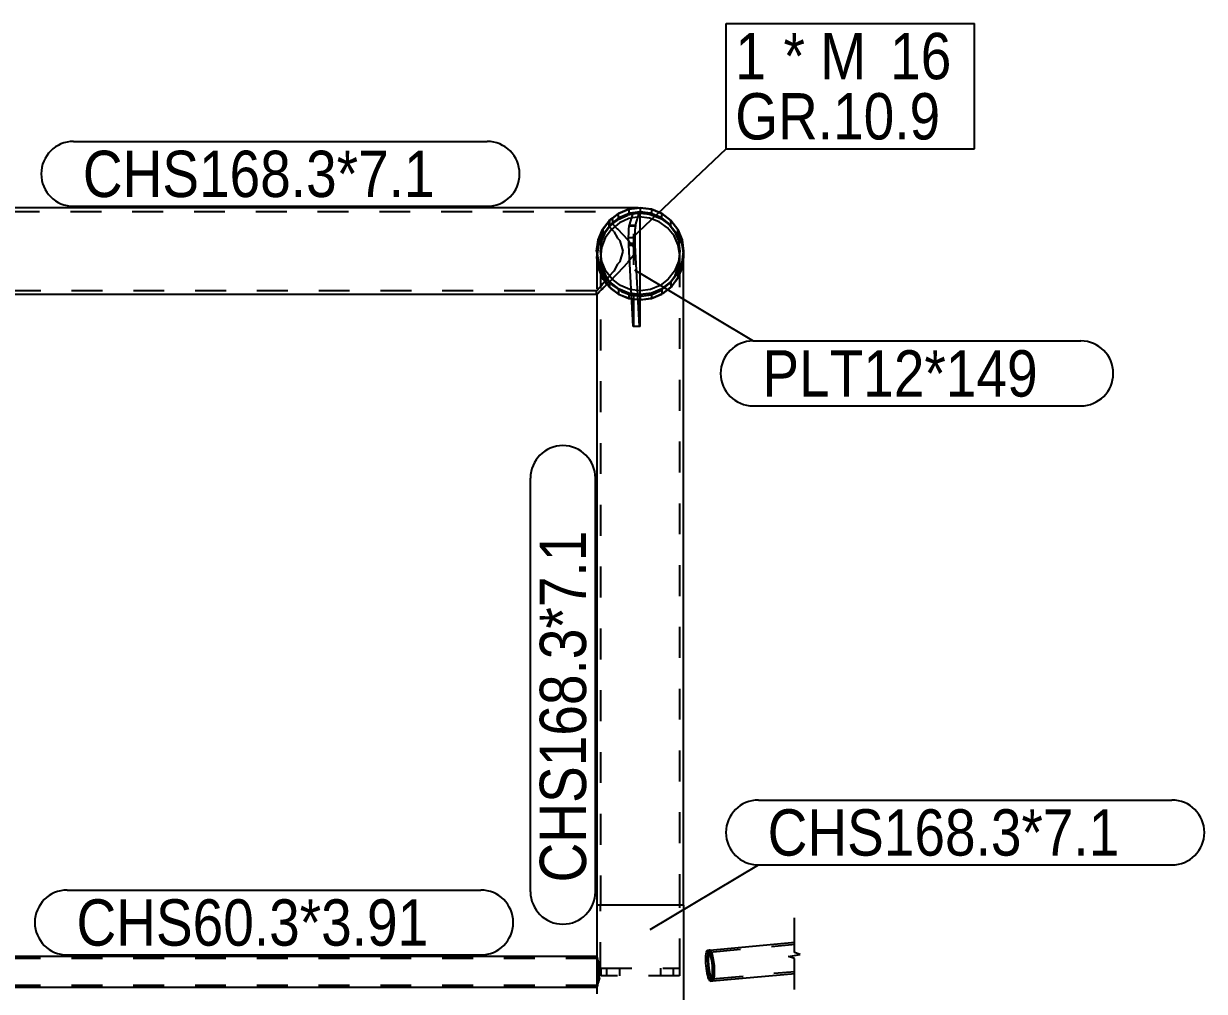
# Model space of a CAD drawing. Header units: millimetres. Extents: x 150000 to 150841, y 150000 to 150594.
# Drawn here: x 150624.9 to 150701.4, y 150086.8 to 150149.4 of the extents above; entities that cross this region are included whole.
import ezdxf

# ---------------------------------------------------------------- set-up
doc = ezdxf.new("R2010")
doc.units = ezdxf.units.MM
doc.linetypes.add('XKITLINE00', pattern=[0])
doc.linetypes.add('XKITLINE02', pattern=[4, 2, -2])
doc.styles.add('A', font='arial.ttf')
doc.styles.add('ARIAL', font='arial.ttf')

msp = doc.modelspace()

# ---------------------------------------------------------------- linework, layer by layer
at = {"color": 7, "linetype": 'XKITLINE00'}
for p, q in [((150670.409, 150149.439), (150686.508, 150149.439)), ((150670.409, 150141.339), (150670.409, 150149.439)), ((150686.508, 150141.339), (150686.508, 150149.439)), ((150628.167, 150141.812), (150654.944, 150141.812)), ((150664.359, 150135.594), (150670.409, 150141.339)), ((150670.409, 150141.339), (150686.508, 150141.339)), ((150628.167, 150137.612), (150654.944, 150137.612)), ((150664.475, 150133.492), (150672.163, 150128.893)), ((150672.163, 150128.893), (150693.383, 150128.893)), ((150672.163, 150124.693), (150693.383, 150124.693)), ((150657.75, 150093.241), (150657.75, 150120.019)), ((150661.95, 150093.241), (150661.95, 150120.019)), ((150672.506, 150099.175), (150699.284, 150099.175)), ((150665.503, 150090.79), (150672.506, 150094.975)), ((150672.506, 150094.975), (150699.284, 150094.975)), ((150627.755, 150093.346), (150654.532, 150093.346)), ((150627.755, 150089.146), (150654.532, 150089.146))]:
    msp.add_line(p, q, dxfattribs=at)
at = {"color": 2, "linetype": 'XKITLINE00'}
for p, q in [((150664.727, 150137.512), (150614.98, 150137.512)), ((150663.443, 150137.151), (150664.124, 150137.433)), ((150663.451, 150137.136), (150664.128, 150137.417)), ((150664.128, 150137.417), (150663.451, 150137.136)), ((150664.124, 150137.433), (150664.727, 150137.512)), ((150664.128, 150137.417), (150664.854, 150137.512)), ((150664.854, 150137.512), (150664.128, 150137.417)), ((150664.128, 150137.417), (150664.128, 150137.063)), ((150664.854, 150137.512), (150665.58, 150137.417)), ((150664.854, 150137.512), (150664.854, 150137.159)), ((150665.58, 150137.417), (150664.854, 150137.512)), ((150665.58, 150137.417), (150666.256, 150137.136)), ((150665.58, 150137.417), (150665.58, 150137.063)), ((150666.256, 150137.136), (150665.58, 150137.417)), ((150663.035, 150136.855), (150663.057, 150136.855)), ((150663.035, 150136.855), (150663.068, 150136.691)), ((150663.068, 150136.691), (150663.035, 150136.478)), ((150663.443, 150137.151), (150663.038, 150136.84)), ((150663.451, 150137.136), (150663.042, 150136.822)), ((150663.451, 150137.136), (150663.042, 150136.822)), ((150663.073, 150136.491), (150663.385, 150136.744)), ((150663.385, 150136.744), (150664.053, 150137.043)), ((150663.451, 150136.783), (150663.423, 150136.761)), ((150663.451, 150136.783), (150663.451, 150137.136)), ((150663.726, 150136.897), (150663.451, 150136.783)), ((150664.369, 150137.094), (150664.053, 150137.043)), ((150664.128, 150137.063), (150664.096, 150137.05)), ((150664.37, 150137.095), (150664.128, 150137.063)), ((150664.151, 150136.384), (150664.389, 150137.159)), ((150664.845, 150137.159), (150664.389, 150137.159)), ((150664.55, 150136.384), (150664.788, 150137.159)), ((150664.845, 150129.825), (150664.845, 150137.159)), ((150665.505, 150137.083), (150664.845, 150137.152)), ((150664.854, 150137.159), (150664.846, 150137.158)), ((150665.143, 150137.121), (150664.854, 150137.159)), ((150665.505, 150137.083), (150666.189, 150136.822)), ((150665.58, 150137.063), (150665.545, 150137.068)), ((150665.58, 150137.063), (150665.853, 150136.95)), ((150666.189, 150136.822), (150666.782, 150136.392)), ((150666.223, 150136.797), (150666.256, 150136.783)), ((150666.256, 150137.136), (150666.837, 150136.691)), ((150666.256, 150136.783), (150666.256, 150137.136)), ((150666.837, 150136.691), (150666.256, 150137.136)), ((150666.256, 150136.783), (150666.498, 150136.598)), ((150666.837, 150136.691), (150667.283, 150136.11)), ((150666.837, 150136.337), (150666.837, 150136.691)), ((150667.283, 150136.11), (150666.837, 150136.691)), ((150663.06, 150136.478), (150663.035, 150136.478)), ((150663.071, 150136.491), (150663.054, 150136.478)), ((150663.073, 150136.491), (150663.057, 150136.478)), ((150663.376, 150136.143), (150663.06, 150136.478)), ((150663.113, 150136.524), (150663.071, 150136.491)), ((150663.433, 150136.11), (150663.376, 150136.143)), ((150664.049, 150135.433), (150663.433, 150136.11)), ((150664.107, 150135.814), (150664.111, 150135.954)), ((150664.111, 150135.954), (150664.116, 150136.082)), ((150664.116, 150136.082), (150664.123, 150136.192)), ((150664.123, 150136.192), (150664.132, 150136.281)), ((150664.132, 150136.281), (150664.141, 150136.346)), ((150664.141, 150136.346), (150664.151, 150136.384)), ((150664.141, 150136.346), (150664.54, 150136.346)), ((150664.151, 150136.384), (150664.55, 150136.384)), ((150664.51, 150135.954), (150664.506, 150135.814)), ((150664.515, 150136.082), (150664.51, 150135.954)), ((150664.522, 150136.192), (150664.515, 150136.082)), ((150664.531, 150136.281), (150664.522, 150136.192)), ((150664.54, 150136.346), (150664.531, 150136.281)), ((150664.55, 150136.384), (150664.54, 150136.346)), ((150666.782, 150136.392), (150667.243, 150135.823)), ((150666.808, 150136.36), (150666.837, 150136.337)), ((150666.837, 150136.337), (150667.029, 150136.088)), ((150667.283, 150136.11), (150667.563, 150135.433)), ((150667.283, 150135.756), (150667.283, 150136.11)), ((150667.563, 150135.433), (150667.283, 150136.11)), ((150664.049, 150135.433), (150664.107, 150135.366)), ((150664.105, 150135.666), (150664.107, 150135.814)), ((150664.105, 150135.515), (150664.105, 150135.666)), ((150664.107, 150135.368), (150664.105, 150135.515)), ((150664.111, 150135.228), (150664.107, 150135.368)), ((150664.117, 150135.101), (150664.111, 150135.228)), ((150664.111, 150135.228), (150664.51, 150135.228)), ((150664.389, 150129.825), (150664.117, 150135.101)), ((150664.117, 150135.101), (150664.516, 150135.101)), ((150664.506, 150135.814), (150664.504, 150135.666)), ((150664.504, 150135.666), (150664.504, 150135.515)), ((150664.504, 150135.515), (150664.506, 150135.368)), ((150664.506, 150135.368), (150664.51, 150135.228)), ((150664.51, 150135.228), (150664.516, 150135.101)), ((150664.516, 150135.101), (150664.788, 150129.825)), ((150667.243, 150135.823), (150667.542, 150135.154)), ((150667.26, 150135.787), (150667.283, 150135.756)), ((150667.283, 150135.756), (150667.407, 150135.458)), ((150667.542, 150135.154), (150667.658, 150134.431)), ((150667.548, 150135.116), (150667.563, 150135.08)), ((150667.563, 150135.433), (150667.659, 150134.707)), ((150667.563, 150135.08), (150667.563, 150135.433)), ((150667.659, 150134.707), (150667.563, 150135.433)), ((150667.563, 150135.08), (150667.606, 150134.755)), ((150667.658, 150092.379), (150667.658, 150134.431)), ((150667.659, 150134.354), (150667.658, 150134.362)), ((150667.659, 150134.354), (150667.658, 150134.346)), ((150667.659, 150134.707), (150667.659, 150134.354)), ((150663.433, 150133.305), (150664.049, 150133.981)), ((150664.167, 150134.118), (150664.049, 150133.981)), ((150662.859, 150132.724), (150663.376, 150133.272)), ((150663.376, 150133.272), (150663.433, 150133.305)), ((150662.136, 150131.998), (150662.372, 150132.253)), ((150662.372, 150132.253), (150662.415, 150132.278)), ((150662.415, 150132.278), (150662.804, 150132.69)), ((150662.804, 150132.69), (150662.859, 150132.724)), ((150662.041, 150131.902), (150617.666, 150131.902)), ((150662.041, 150131.902), (150662.109, 150131.988)), ((150662.05, 150131.913), (150662.05, 150092.379)), ((150662.109, 150131.988), (150662.136, 150131.998)), ((150664.788, 150129.825), (150664.389, 150129.825)), ((150664.845, 150129.825), (150664.788, 150129.825)), ((150662.05, 150092.379), (150662.05, 150089.019)), ((150667.658, 150092.379), (150662.05, 150092.379)), ((150667.658, 150092.379), (150662.05, 150092.379)), ((150667.658, 150092.379), (150667.658, 150056.241)), ((150669.355, 150089.464), (150674.878, 150089.971)), ((150669.111, 150089.094), (150669.123, 150089.217)), ((150669.123, 150089.217), (150669.141, 150089.317)), ((150669.141, 150089.317), (150669.165, 150089.391)), ((150669.165, 150089.391), (150669.193, 150089.436)), ((150669.193, 150089.436), (150669.225, 150089.452)), ((150669.225, 150089.452), (150669.355, 150089.464)), ((150669.247, 150089.17), (150669.289, 150089.387)), ((150669.249, 150089.181), (150669.254, 150089.229)), ((150669.254, 150089.229), (150669.272, 150089.329)), ((150669.287, 150089.377), (150669.272, 150089.329)), ((150669.289, 150089.387), (150669.355, 150089.464)), ((150669.291, 150089.39), (150669.295, 150089.403)), ((150669.323, 150089.448), (150669.295, 150089.403)), ((150669.355, 150089.464), (150669.323, 150089.448)), ((150662.032, 150089.046), (150617.676, 150089.046)), ((150662.083, 150088.969), (150662.032, 150089.046)), ((150662.126, 150088.751), (150662.083, 150088.969)), ((150662.128, 150088.722), (150662.126, 150088.751)), ((150662.21, 150088.425), (150662.128, 150088.722)), ((150669.104, 150088.951), (150669.111, 150089.094)), ((150669.104, 150088.793), (150669.104, 150088.951)), ((150669.111, 150088.624), (150669.104, 150088.793)), ((150669.123, 150088.451), (150669.111, 150088.624)), ((150669.123, 150088.451), (150669.254, 150088.463)), ((150669.141, 150088.277), (150669.123, 150088.451)), ((150669.234, 150088.846), (150669.247, 150089.17)), ((150669.254, 150088.463), (150669.234, 150088.846)), ((150669.235, 150088.963), (150669.241, 150089.106)), ((150669.235, 150088.861), (150669.235, 150088.963)), ((150669.235, 150088.805), (150669.235, 150088.834)), ((150669.235, 150088.805), (150669.241, 150088.636)), ((150669.246, 150089.154), (150669.241, 150089.106)), ((150669.241, 150088.636), (150669.254, 150088.463)), ((150669.302, 150088.08), (150669.254, 150088.463)), ((150669.254, 150088.463), (150669.272, 150088.289)), ((150662.242, 150088.041), (150662.21, 150088.425)), ((150662.21, 150087.656), (150662.242, 150088.041)), ((150669.165, 150088.108), (150669.141, 150088.277)), ((150669.193, 150087.95), (150669.165, 150088.108)), ((150669.225, 150087.807), (150669.193, 150087.95)), ((150669.259, 150087.684), (150669.225, 150087.807)), ((150669.295, 150087.584), (150669.259, 150087.684)), ((150669.272, 150088.289), (150669.295, 150088.12)), ((150669.301, 150088.091), (150669.295, 150088.12)), ((150669.372, 150087.755), (150669.302, 150088.08)), ((150669.305, 150088.064), (150669.323, 150087.962)), ((150669.355, 150087.819), (150669.323, 150087.962)), ((150669.368, 150087.771), (150669.355, 150087.819)), ((150669.453, 150087.538), (150669.372, 150087.755)), ((150669.376, 150087.744), (150669.389, 150087.696)), ((150669.425, 150087.596), (150669.389, 150087.696)), ((150669.532, 150087.462), (150674.878, 150087.953)), ((150662.032, 150087.036), (150617.676, 150087.036)), ((150662.032, 150087.036), (150662.083, 150087.112)), ((150662.05, 150087.062), (150662.05, 150086.624)), ((150662.083, 150087.112), (150662.126, 150087.33)), ((150662.126, 150087.33), (150662.128, 150087.359)), ((150662.128, 150087.359), (150662.21, 150087.656)), ((150669.332, 150087.51), (150669.295, 150087.584)), ((150669.368, 150087.465), (150669.332, 150087.51)), ((150669.402, 150087.45), (150669.368, 150087.465)), ((150669.402, 150087.45), (150669.532, 150087.462)), ((150669.449, 150087.548), (150669.425, 150087.596)), ((150669.532, 150087.462), (150669.453, 150087.538)), ((150669.462, 150087.522), (150669.455, 150087.535)), ((150669.462, 150087.522), (150669.498, 150087.477)), ((150669.498, 150087.477), (150669.532, 150087.462))]:
    msp.add_line(p, q, dxfattribs=at)
at = {"color": 7, "linetype": 'XKITLINE02'}
for p, q in [((150615.964, 150137.275), (150663.743, 150137.275)), ((150662.859, 150136.702), (150662.41, 150136.118)), ((150662.41, 150136.11), (150662.85, 150136.691)), ((150662.425, 150136.11), (150662.87, 150136.691)), ((150662.87, 150136.691), (150662.425, 150136.11)), ((150662.825, 150136.687), (150662.837, 150136.702)), ((150662.847, 150136.687), (150662.825, 150136.687)), ((150662.825, 150136.687), (150662.837, 150136.586)), ((150662.837, 150136.702), (150663.035, 150136.855)), ((150662.837, 150136.586), (150662.837, 150136.702)), ((150662.859, 150136.702), (150662.847, 150136.687)), ((150662.847, 150136.687), (150662.859, 150136.702)), ((150662.859, 150136.702), (150663.443, 150137.151)), ((150663.038, 150136.84), (150662.859, 150136.702)), ((150663.042, 150136.822), (150662.87, 150136.691)), ((150663.042, 150136.822), (150662.87, 150136.691)), ((150662.87, 150136.691), (150662.87, 150136.337)), ((150663.038, 150136.523), (150663.57, 150136.931)), ((150663.423, 150136.761), (150663.113, 150136.524)), ((150663.443, 150137.151), (150663.443, 150137.151)), ((150663.443, 150137.151), (150663.443, 150137.151)), ((150664.121, 150136.816), (150663.509, 150136.542)), ((150663.57, 150136.931), (150664.189, 150137.188)), ((150664.096, 150137.05), (150663.726, 150136.897)), ((150664.783, 150136.922), (150664.121, 150136.816)), ((150664.189, 150137.188), (150664.854, 150137.275)), ((150664.777, 150137.159), (150664.369, 150137.094)), ((150664.846, 150137.158), (150664.37, 150137.095)), ((150664.446, 150129.825), (150664.446, 150137.159)), ((150664.777, 150137.159), (150664.788, 150137.158)), ((150665.45, 150136.853), (150664.783, 150136.922)), ((150664.845, 150137.152), (150664.788, 150137.158)), ((150664.854, 150137.275), (150665.518, 150137.188)), ((150665.545, 150137.068), (150665.143, 150137.121)), ((150666.076, 150136.613), (150665.45, 150136.853)), ((150665.518, 150137.188), (150666.138, 150136.931)), ((150665.853, 150136.95), (150666.223, 150136.797)), ((150666.619, 150136.22), (150666.076, 150136.613)), ((150666.138, 150136.931), (150666.67, 150136.523)), ((150662.41, 150136.118), (150662.128, 150135.438)), ((150662.128, 150135.433), (150662.41, 150136.11)), ((150662.144, 150135.433), (150662.425, 150136.11)), ((150662.425, 150136.11), (150662.144, 150135.433)), ((150662.373, 150135.372), (150662.63, 150135.991)), ((150662.387, 150135.689), (150662.816, 150136.282)), ((150662.87, 150136.337), (150662.425, 150135.756)), ((150662.425, 150136.11), (150662.425, 150135.756)), ((150662.989, 150136.119), (150662.595, 150135.576)), ((150662.63, 150135.991), (150663.038, 150136.523)), ((150663.057, 150136.478), (150662.816, 150136.282)), ((150662.837, 150136.442), (150662.825, 150136.31)), ((150662.825, 150136.31), (150662.837, 150136.325)), ((150662.825, 150136.31), (150662.853, 150136.31)), ((150662.849, 150136.523), (150662.837, 150136.586)), ((150662.837, 150136.442), (150662.849, 150136.523)), ((150662.837, 150136.325), (150663.035, 150136.478)), ((150662.837, 150136.325), (150662.837, 150136.442)), ((150662.853, 150136.31), (150663.06, 150136.478)), ((150663.155, 150135.991), (150662.853, 150136.31)), ((150663.054, 150136.478), (150662.87, 150136.337)), ((150663.509, 150136.542), (150662.989, 150136.119)), ((150663.155, 150135.991), (150663.376, 150135.557)), ((150666.498, 150136.598), (150666.808, 150136.36)), ((150667.042, 150135.699), (150666.619, 150136.22)), ((150666.67, 150136.523), (150667.078, 150135.991)), ((150667.029, 150136.088), (150667.243, 150135.808)), ((150667.078, 150135.991), (150667.334, 150135.372)), ((150662.128, 150135.438), (150662.032, 150134.707)), ((150662.032, 150134.707), (150662.128, 150135.433)), ((150662.049, 150134.707), (150662.144, 150135.433)), ((150662.144, 150135.433), (150662.049, 150134.707)), ((150662.144, 150135.08), (150662.049, 150134.354)), ((150662.125, 150135.005), (150662.387, 150135.689)), ((150662.425, 150135.756), (150662.144, 150135.08)), ((150662.144, 150135.433), (150662.144, 150135.08)), ((150662.286, 150134.707), (150662.373, 150135.372)), ((150662.595, 150135.576), (150662.356, 150134.95)), ((150663.376, 150135.557), (150663.548, 150135.372)), ((150663.744, 150134.707), (150663.548, 150135.372)), ((150664.107, 150135.366), (150664.447, 150134.974)), ((150667.315, 150135.087), (150667.042, 150135.699)), ((150667.243, 150135.808), (150667.26, 150135.787)), ((150667.421, 150134.424), (150667.315, 150135.087)), ((150667.334, 150135.372), (150667.422, 150134.707)), ((150667.407, 150135.458), (150667.542, 150135.131)), ((150667.542, 150135.131), (150667.548, 150135.116)), ((150662.032, 150134.707), (150662.128, 150133.977)), ((150662.032, 150134.707), (150662.128, 150133.981)), ((150662.144, 150133.981), (150662.049, 150134.707)), ((150662.049, 150134.707), (150662.049, 150134.354)), ((150662.049, 150134.707), (150662.144, 150133.981)), ((150662.049, 150134.354), (150662.144, 150133.628)), ((150662.05, 150134.276), (150662.125, 150135.005)), ((150662.373, 150134.043), (150662.286, 150134.707)), ((150662.356, 150134.95), (150662.287, 150134.283)), ((150663.548, 150134.043), (150663.744, 150134.707)), ((150664.447, 150134.441), (150664.167, 150134.118)), ((150664.447, 150134.974), (150664.445, 150134.707)), ((150664.445, 150134.707), (150664.447, 150134.441)), ((150664.447, 150134.974), (150664.447, 150134.441)), ((150667.422, 150134.707), (150667.334, 150134.043)), ((150667.352, 150133.757), (150667.421, 150134.424)), ((150667.421, 150092.379), (150667.421, 150134.424)), ((150667.659, 150134.707), (150667.563, 150133.981)), ((150667.563, 150133.981), (150667.659, 150134.707)), ((150667.658, 150134.346), (150667.563, 150133.628)), ((150667.658, 150134.431), (150667.582, 150133.702)), ((150667.606, 150134.755), (150667.658, 150134.362)), ((150662.05, 150134.276), (150662.05, 150131.913)), ((150662.165, 150133.553), (150662.05, 150134.276)), ((150662.41, 150133.305), (150662.128, 150133.981)), ((150662.128, 150133.977), (150662.41, 150133.296)), ((150662.425, 150133.305), (150662.144, 150133.981)), ((150662.144, 150133.981), (150662.144, 150133.628)), ((150662.144, 150133.981), (150662.425, 150133.305)), ((150662.144, 150133.628), (150662.425, 150132.951)), ((150662.464, 150132.884), (150662.165, 150133.553)), ((150662.287, 150134.283), (150662.287, 150092.379)), ((150662.287, 150134.283), (150662.393, 150133.621)), ((150662.63, 150133.423), (150662.373, 150134.043)), ((150662.393, 150133.621), (150662.666, 150133.008)), ((150663.376, 150133.857), (150663.155, 150133.423)), ((150663.548, 150134.043), (150663.376, 150133.857)), ((150667.334, 150134.043), (150667.078, 150133.423)), ((150667.112, 150133.131), (150667.352, 150133.757)), ((150667.563, 150133.981), (150667.283, 150133.305)), ((150667.283, 150133.305), (150667.563, 150133.981)), ((150667.283, 150132.951), (150667.563, 150133.628)), ((150667.582, 150133.702), (150667.321, 150133.018)), ((150667.563, 150133.628), (150667.563, 150133.981)), ((150662.715, 150132.891), (150662.372, 150132.529)), ((150662.685, 150132.939), (150662.41, 150133.305)), ((150662.41, 150133.296), (150662.558, 150133.104)), ((150662.87, 150132.724), (150662.425, 150133.305)), ((150662.425, 150133.305), (150662.425, 150132.951)), ((150662.425, 150133.305), (150662.87, 150132.724)), ((150662.425, 150132.951), (150662.87, 150132.37)), ((150662.926, 150132.315), (150662.464, 150132.884)), ((150662.541, 150133.104), (150662.558, 150133.104)), ((150662.685, 150132.939), (150662.541, 150133.104)), ((150662.541, 150133.104), (150662.561, 150132.891)), ((150662.561, 150132.891), (150662.542, 150132.725)), ((150662.558, 150133.104), (150662.685, 150132.939)), ((150663.038, 150132.891), (150662.63, 150133.423)), ((150662.666, 150133.008), (150663.089, 150132.488)), ((150662.697, 150132.724), (150662.685, 150132.939)), ((150662.804, 150133.052), (150662.715, 150132.891)), ((150663.155, 150133.423), (150662.804, 150133.052)), ((150663.57, 150132.483), (150663.038, 150132.891)), ((150666.67, 150132.891), (150666.138, 150132.483)), ((150667.078, 150133.423), (150666.67, 150132.891)), ((150666.719, 150132.588), (150667.112, 150133.131)), ((150667.283, 150133.305), (150666.837, 150132.724)), ((150666.837, 150132.724), (150667.283, 150133.305)), ((150666.837, 150132.37), (150667.283, 150132.951)), ((150667.321, 150133.018), (150666.891, 150132.425)), ((150667.283, 150133.305), (150667.283, 150132.951)), ((150662.041, 150132.139), (150617.666, 150132.139)), ((150662.033, 150132.149), (150662.127, 150132.227)), ((150662.041, 150132.139), (150662.033, 150132.149)), ((150662.033, 150131.912), (150662.033, 150132.149)), ((150662.109, 150132.225), (150662.041, 150132.139)), ((150662.113, 150132.227), (150662.109, 150132.225)), ((150662.113, 150132.227), (150662.35, 150132.483)), ((150662.127, 150132.227), (150662.149, 150132.285)), ((150662.149, 150132.031), (150662.137, 150131.998)), ((150662.149, 150132.285), (150662.363, 150132.483)), ((150662.416, 150132.278), (150662.149, 150132.031)), ((150662.372, 150132.529), (150662.35, 150132.483)), ((150662.363, 150132.483), (150662.45, 150132.632)), ((150662.416, 150132.278), (150662.45, 150132.336)), ((150662.45, 150132.632), (150662.542, 150132.725)), ((150662.45, 150132.336), (150662.685, 150132.557)), ((150662.685, 150132.557), (150662.542, 150132.725)), ((150662.685, 150132.557), (150662.697, 150132.724)), ((150663.451, 150132.278), (150662.87, 150132.724)), ((150662.87, 150132.724), (150662.87, 150132.37)), ((150662.87, 150132.724), (150663.451, 150132.278)), ((150662.87, 150132.37), (150663.451, 150131.925)), ((150663.519, 150131.886), (150662.926, 150132.315)), ((150663.089, 150132.488), (150663.632, 150132.094)), ((150664.128, 150131.998), (150663.451, 150132.278)), ((150663.451, 150132.278), (150663.451, 150131.925)), ((150663.451, 150132.278), (150664.128, 150131.998)), ((150664.189, 150132.227), (150663.57, 150132.483)), ((150663.632, 150132.094), (150664.258, 150131.855)), ((150664.854, 150132.139), (150664.189, 150132.227)), ((150665.518, 150132.227), (150664.854, 150132.139)), ((150666.138, 150132.483), (150665.518, 150132.227)), ((150666.256, 150132.278), (150665.58, 150131.998)), ((150665.58, 150131.998), (150666.256, 150132.278)), ((150665.587, 150131.891), (150666.199, 150132.165)), ((150666.199, 150132.165), (150666.719, 150132.588)), ((150666.837, 150132.724), (150666.256, 150132.278)), ((150666.256, 150132.278), (150666.837, 150132.724)), ((150666.256, 150131.925), (150666.837, 150132.37)), ((150666.256, 150132.278), (150666.256, 150131.925)), ((150666.891, 150132.425), (150666.323, 150131.963)), ((150666.837, 150132.724), (150666.837, 150132.37)), ((150662.137, 150131.998), (150662.033, 150131.912)), ((150662.033, 150131.912), (150662.041, 150131.902)), ((150663.451, 150131.925), (150664.128, 150131.644)), ((150664.203, 150131.624), (150663.519, 150131.886)), ((150664.854, 150131.902), (150664.128, 150131.998)), ((150664.128, 150131.998), (150664.128, 150131.644)), ((150664.128, 150131.998), (150664.854, 150131.902)), ((150664.128, 150131.644), (150664.854, 150131.549)), ((150664.931, 150131.548), (150664.203, 150131.624)), ((150664.258, 150131.855), (150664.925, 150131.786)), ((150665.58, 150131.998), (150664.854, 150131.902)), ((150664.854, 150131.902), (150665.58, 150131.998)), ((150664.854, 150131.902), (150664.854, 150131.549)), ((150664.854, 150131.549), (150665.58, 150131.644)), ((150664.925, 150131.786), (150665.587, 150131.891)), ((150665.654, 150131.664), (150664.931, 150131.548)), ((150665.58, 150131.998), (150665.58, 150131.644)), ((150665.58, 150131.644), (150666.256, 150131.925)), ((150666.323, 150131.963), (150665.654, 150131.664)), ((150662.287, 150055.976), (150662.287, 150092.379)), ((150667.421, 150056.204), (150667.421, 150092.379)), ((150669.225, 150089.452), (150669.259, 150089.436)), ((150669.259, 150089.436), (150669.295, 150089.391)), ((150669.309, 150089.267), (150669.272, 150089.079)), ((150669.291, 150089.39), (150669.287, 150089.377)), ((150669.295, 150089.391), (150669.332, 150089.317)), ((150669.366, 150089.334), (150669.309, 150089.267)), ((150669.332, 150089.317), (150669.368, 150089.217)), ((150669.355, 150089.464), (150669.434, 150089.387)), ((150669.389, 150089.448), (150669.355, 150089.464)), ((150669.366, 150089.334), (150674.878, 150089.84)), ((150669.436, 150089.267), (150669.366, 150089.334)), ((150669.368, 150089.217), (150669.402, 150089.094)), ((150669.425, 150089.403), (150669.389, 150089.448)), ((150669.462, 150089.329), (150669.425, 150089.403)), ((150669.434, 150089.387), (150669.515, 150089.17)), ((150669.506, 150089.079), (150669.436, 150089.267)), ((150669.498, 150089.229), (150669.462, 150089.329)), ((150669.532, 150089.106), (150669.498, 150089.229)), ((150662.032, 150088.915), (150617.676, 150088.915)), ((150662.032, 150088.915), (150662.032, 150089.046)), ((150662.083, 150088.969), (150662.032, 150089.046)), ((150662.076, 150088.849), (150662.032, 150088.915)), ((150662.076, 150088.849), (150662.032, 150088.915)), ((150662.05, 150089.019), (150662.05, 150087.062)), ((150662.114, 150088.659), (150662.076, 150088.849)), ((150662.114, 150088.659), (150662.076, 150088.849)), ((150662.126, 150088.751), (150662.083, 150088.969)), ((150662.128, 150088.492), (150662.114, 150088.659)), ((150662.114, 150088.659), (150662.128, 150088.492)), ((150662.126, 150088.751), (150662.128, 150088.722)), ((150662.128, 150088.722), (150662.21, 150088.425)), ((150662.161, 150088.375), (150662.128, 150088.492)), ((150662.128, 150088.492), (150662.161, 150088.375)), ((150669.235, 150088.834), (150669.235, 150088.861)), ((150669.249, 150089.181), (150669.246, 150089.154)), ((150669.272, 150089.079), (150669.261, 150088.796)), ((150669.261, 150088.796), (150669.278, 150088.463)), ((150669.278, 150088.463), (150669.32, 150088.129)), ((150669.402, 150089.094), (150669.434, 150088.951)), ((150669.434, 150088.951), (150669.462, 150088.793)), ((150669.462, 150088.793), (150669.485, 150088.624)), ((150669.485, 150088.624), (150669.503, 150088.451)), ((150669.503, 150088.451), (150669.634, 150088.463)), ((150669.503, 150088.451), (150669.516, 150088.277)), ((150669.567, 150088.796), (150669.506, 150089.079)), ((150669.515, 150089.17), (150669.585, 150088.846)), ((150669.564, 150088.963), (150669.532, 150089.106)), ((150669.592, 150088.805), (150669.564, 150088.963)), ((150669.609, 150088.463), (150669.567, 150088.796)), ((150669.585, 150088.846), (150669.634, 150088.463)), ((150669.616, 150088.636), (150669.592, 150088.805)), ((150669.626, 150088.129), (150669.609, 150088.463)), ((150669.634, 150088.463), (150669.616, 150088.636)), ((150669.634, 150088.463), (150669.653, 150088.08)), ((150669.646, 150088.289), (150669.634, 150088.463)), ((150662.161, 150087.706), (150662.128, 150087.59)), ((150662.128, 150087.589), (150662.161, 150087.706)), ((150662.188, 150088.041), (150662.161, 150088.375)), ((150662.188, 150088.041), (150662.161, 150088.375)), ((150662.161, 150087.706), (150662.188, 150088.041)), ((150662.161, 150087.706), (150662.188, 150088.041)), ((150662.242, 150088.041), (150662.21, 150088.425)), ((150662.21, 150087.656), (150662.242, 150088.041)), ((150662.317, 150087.789), (150662.317, 150088.289)), ((150662.317, 150088.289), (150667.391, 150088.289)), ((150667.391, 150087.789), (150662.317, 150087.789)), ((150662.692, 150087.789), (150662.692, 150088.289)), ((150663.525, 150087.789), (150663.525, 150088.289)), ((150666.183, 150087.789), (150666.183, 150088.289)), ((150667.017, 150087.789), (150667.017, 150088.289)), ((150667.391, 150088.289), (150667.391, 150087.789)), ((150669.301, 150088.091), (150669.305, 150088.064)), ((150669.32, 150088.129), (150669.381, 150087.847)), ((150669.368, 150087.771), (150669.376, 150087.744)), ((150669.381, 150087.847), (150669.452, 150087.658)), ((150669.503, 150087.684), (150669.485, 150087.584)), ((150669.516, 150087.807), (150669.503, 150087.684)), ((150669.516, 150088.277), (150669.522, 150088.108)), ((150669.522, 150087.95), (150669.516, 150087.807)), ((150669.521, 150087.591), (150674.878, 150088.084)), ((150669.522, 150088.108), (150669.522, 150087.95)), ((150669.578, 150087.658), (150669.615, 150087.847)), ((150669.641, 150087.755), (150669.598, 150087.538)), ((150669.615, 150087.847), (150669.626, 150088.129)), ((150669.616, 150087.596), (150669.634, 150087.696)), ((150669.634, 150087.696), (150669.646, 150087.819)), ((150669.653, 150088.08), (150669.641, 150087.755)), ((150669.653, 150088.12), (150669.646, 150088.289)), ((150669.646, 150087.819), (150669.653, 150087.962)), ((150669.653, 150087.962), (150669.653, 150088.12)), ((150662.032, 150087.166), (150617.676, 150087.166)), ((150662.076, 150087.232), (150662.032, 150087.166)), ((150662.032, 150087.166), (150662.076, 150087.232)), ((150662.032, 150087.166), (150662.032, 150087.036)), ((150662.083, 150087.112), (150662.032, 150087.036)), ((150662.076, 150087.232), (150662.114, 150087.422)), ((150662.076, 150087.232), (150662.114, 150087.422)), ((150662.083, 150087.112), (150662.126, 150087.33)), ((150662.128, 150087.59), (150662.114, 150087.422)), ((150662.114, 150087.422), (150662.128, 150087.589)), ((150662.128, 150087.359), (150662.126, 150087.33)), ((150662.21, 150087.656), (150662.128, 150087.359)), ((150669.434, 150087.465), (150669.402, 150087.45)), ((150669.462, 150087.51), (150669.434, 150087.465)), ((150669.455, 150087.535), (150669.449, 150087.548)), ((150669.452, 150087.658), (150669.521, 150087.591)), ((150669.485, 150087.584), (150669.462, 150087.51)), ((150669.521, 150087.591), (150669.578, 150087.658)), ((150669.598, 150087.538), (150669.532, 150087.462)), ((150669.532, 150087.462), (150669.564, 150087.477)), ((150669.564, 150087.477), (150669.592, 150087.522)), ((150669.592, 150087.522), (150669.616, 150087.596))]:
    msp.add_line(p, q, dxfattribs=at)
at = {"color": 3, "linetype": 'XKITLINE00'}
msp.add_line((150664.16, 150135.594), (150664.559, 150135.594), dxfattribs=at)
at = {"color": 1, "linetype": 'XKITLINE00'}
for p, q in [((150674.838, 150089.294), (150674.838, 150091.544)), ((150674.838, 150091.544), (150674.838, 150091.544)), ((150675.213, 150089.169), (150674.838, 150089.294)), ((150674.463, 150089.044), (150675.213, 150089.169)), ((150674.838, 150088.919), (150674.463, 150089.044)), ((150674.838, 150086.919), (150674.838, 150088.919))]:
    msp.add_line(p, q, dxfattribs=at)
at = {"color": 7, "linetype": 'XKITLINE00'}
for centre, start, end in [((150628.167, 150139.712), 90, 270), ((150654.944, 150139.712), 270, 90), ((150672.163, 150126.793), 90, 270), ((150693.383, 150126.793), 270, 90), ((150659.85, 150120.019), 0, 180), ((150672.506, 150097.075), 90, 270), ((150699.284, 150097.075), 270, 90), ((150627.755, 150091.246), 90, 270), ((150654.532, 150091.246), 270, 90), ((150659.85, 150093.241), 180, 0)]:
    msp.add_arc(centre, 2.1, start, end, dxfattribs=at)

# ---------------------------------------------------------------- texts
at = {"color": 3, "width": 0.85}
for s, style, p in [('1', 'ARIAL', (150671.009, 150145.839)), ('* M', 'ARIAL', (150674.134, 150145.839)), ('16', 'A', (150681.036, 150145.839)), ('GR.10.9', 'ARIAL', (150671.009, 150141.939)), ('CHS168.3*7.1', 'ARIAL', (150628.767, 150138.212)), ('PLT12*149', 'ARIAL', (150672.763, 150125.293)), ('CHS168.3*7.1', 'ARIAL', (150673.106, 150095.575)), ('CHS60.3*3.91', 'ARIAL', (150628.355, 150089.746))]:
    msp.add_text(s, height=3, dxfattribs=dict(at, style=style)).set_placement(p)
at = {"color": 3, "style": 'ARIAL', "width": 0.85}
msp.add_text('CHS168.3*7.1', height=3, rotation=90.00021, dxfattribs=at).set_placement((150661.35, 150093.841))

doc.saveas('drawing.dxf')
